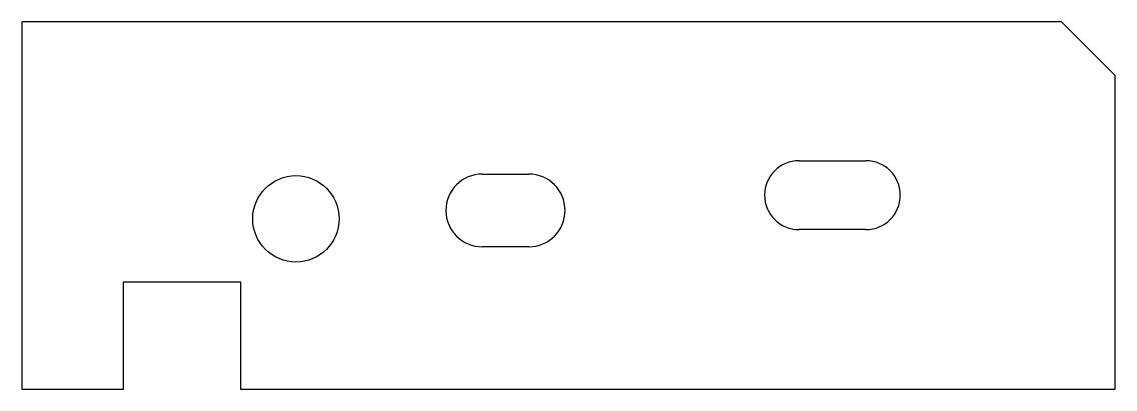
# Model space of a CAD drawing. Header units: millimetres. Extents: x 0 to 128, y 0 to 43.
import ezdxf

# ---------------------------------------------------------------- set-up
doc = ezdxf.new("R2010")
doc.units = ezdxf.units.MM
doc.layers.add('CUT', color=7, linetype='Continuous')

msp = doc.modelspace()

# ---------------------------------------------------------------- linework, layer by layer
at = {"layer": 'CUT'}
for p, q in [((121.61, 42.94), (0, 42.94)), ((0, 42.94), (0, 0)), ((127.88, 36.66), (121.61, 42.94)), ((127.88, 0), (127.88, 36.66)), ((90.91, 26.71), (98.72, 26.71)), ((53.85, 25.14), (59.29, 25.14)), ((98.72, 18.65), (90.91, 18.65)), ((59.29, 16.63), (53.85, 16.63)), ((11.88, 0), (11.88, 12.53)), ((11.88, 12.53), (25.56, 12.53)), ((25.56, 12.53), (25.56, 0)), ((0, 0), (11.88, 0)), ((25.56, 0), (127.88, 0))]:
    msp.add_line(p, q, dxfattribs=at)
msp.add_circle((32.06, 19.91), 5.05, dxfattribs=at)
for centre, radius, start, end in [((90.91, 22.68), 4.03, 90, -90), ((98.72, 22.68), 4.03, -90, 90), ((53.85, 20.89), 4.25, 90, -90), ((59.29, 20.89), 4.25, -90, 90)]:
    msp.add_arc(centre, radius, start, end, dxfattribs=at)

doc.saveas('drawing.dxf')
